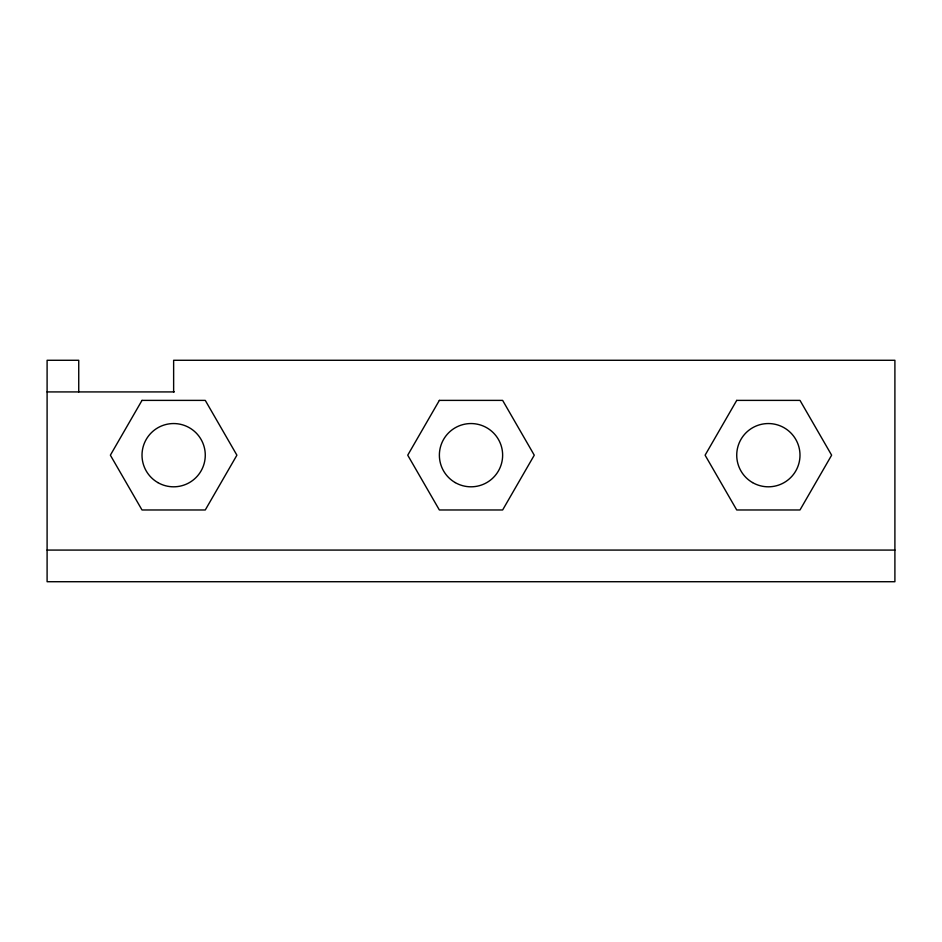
<?xml version="1.0" encoding="UTF-8"?>
<svg xmlns="http://www.w3.org/2000/svg" width="942" height="942" viewBox="0 0 942 942"><rect width="100%" height="100%" fill="white"/><g stroke="black" fill="none" stroke-linecap="round" stroke-linejoin="round"><path stroke-width="1.41" d="M78.739 391.919L78.739 360.28L47.1 360.28L47.1 581.72L894.9 581.72L894.9 360.28L173.634 360.28L173.634 391.919M47.1 391.919L174.317 391.919M47.1 550.081L894.9 550.081M142.006 400.385L110.367 455.186L142.006 509.975L205.274 509.975L236.901 455.186L205.274 400.385L142.006 400.385M439.361 400.385L407.733 455.186L439.361 509.975L502.639 509.975L534.267 455.186L502.639 400.385L439.361 400.385M736.726 400.385L705.099 455.186L736.726 509.975L799.993 509.975L831.633 455.186L799.993 400.385L736.726 400.385M157.82 482.575A31.639 31.639 0 0 0 205.274 455.186A31.639 31.639 0 0 0 157.82 427.786A31.639 31.639 0 0 0 157.82 482.575M455.186 482.575A31.639 31.639 0 0 0 502.639 455.186A31.639 31.639 0 0 0 455.186 427.786A31.639 31.639 0 0 0 455.186 482.575M752.54 482.575A31.639 31.639 0 0 0 799.993 455.186A31.639 31.639 0 0 0 752.54 427.786A31.639 31.639 0 0 0 752.54 482.575"/></g></svg>
